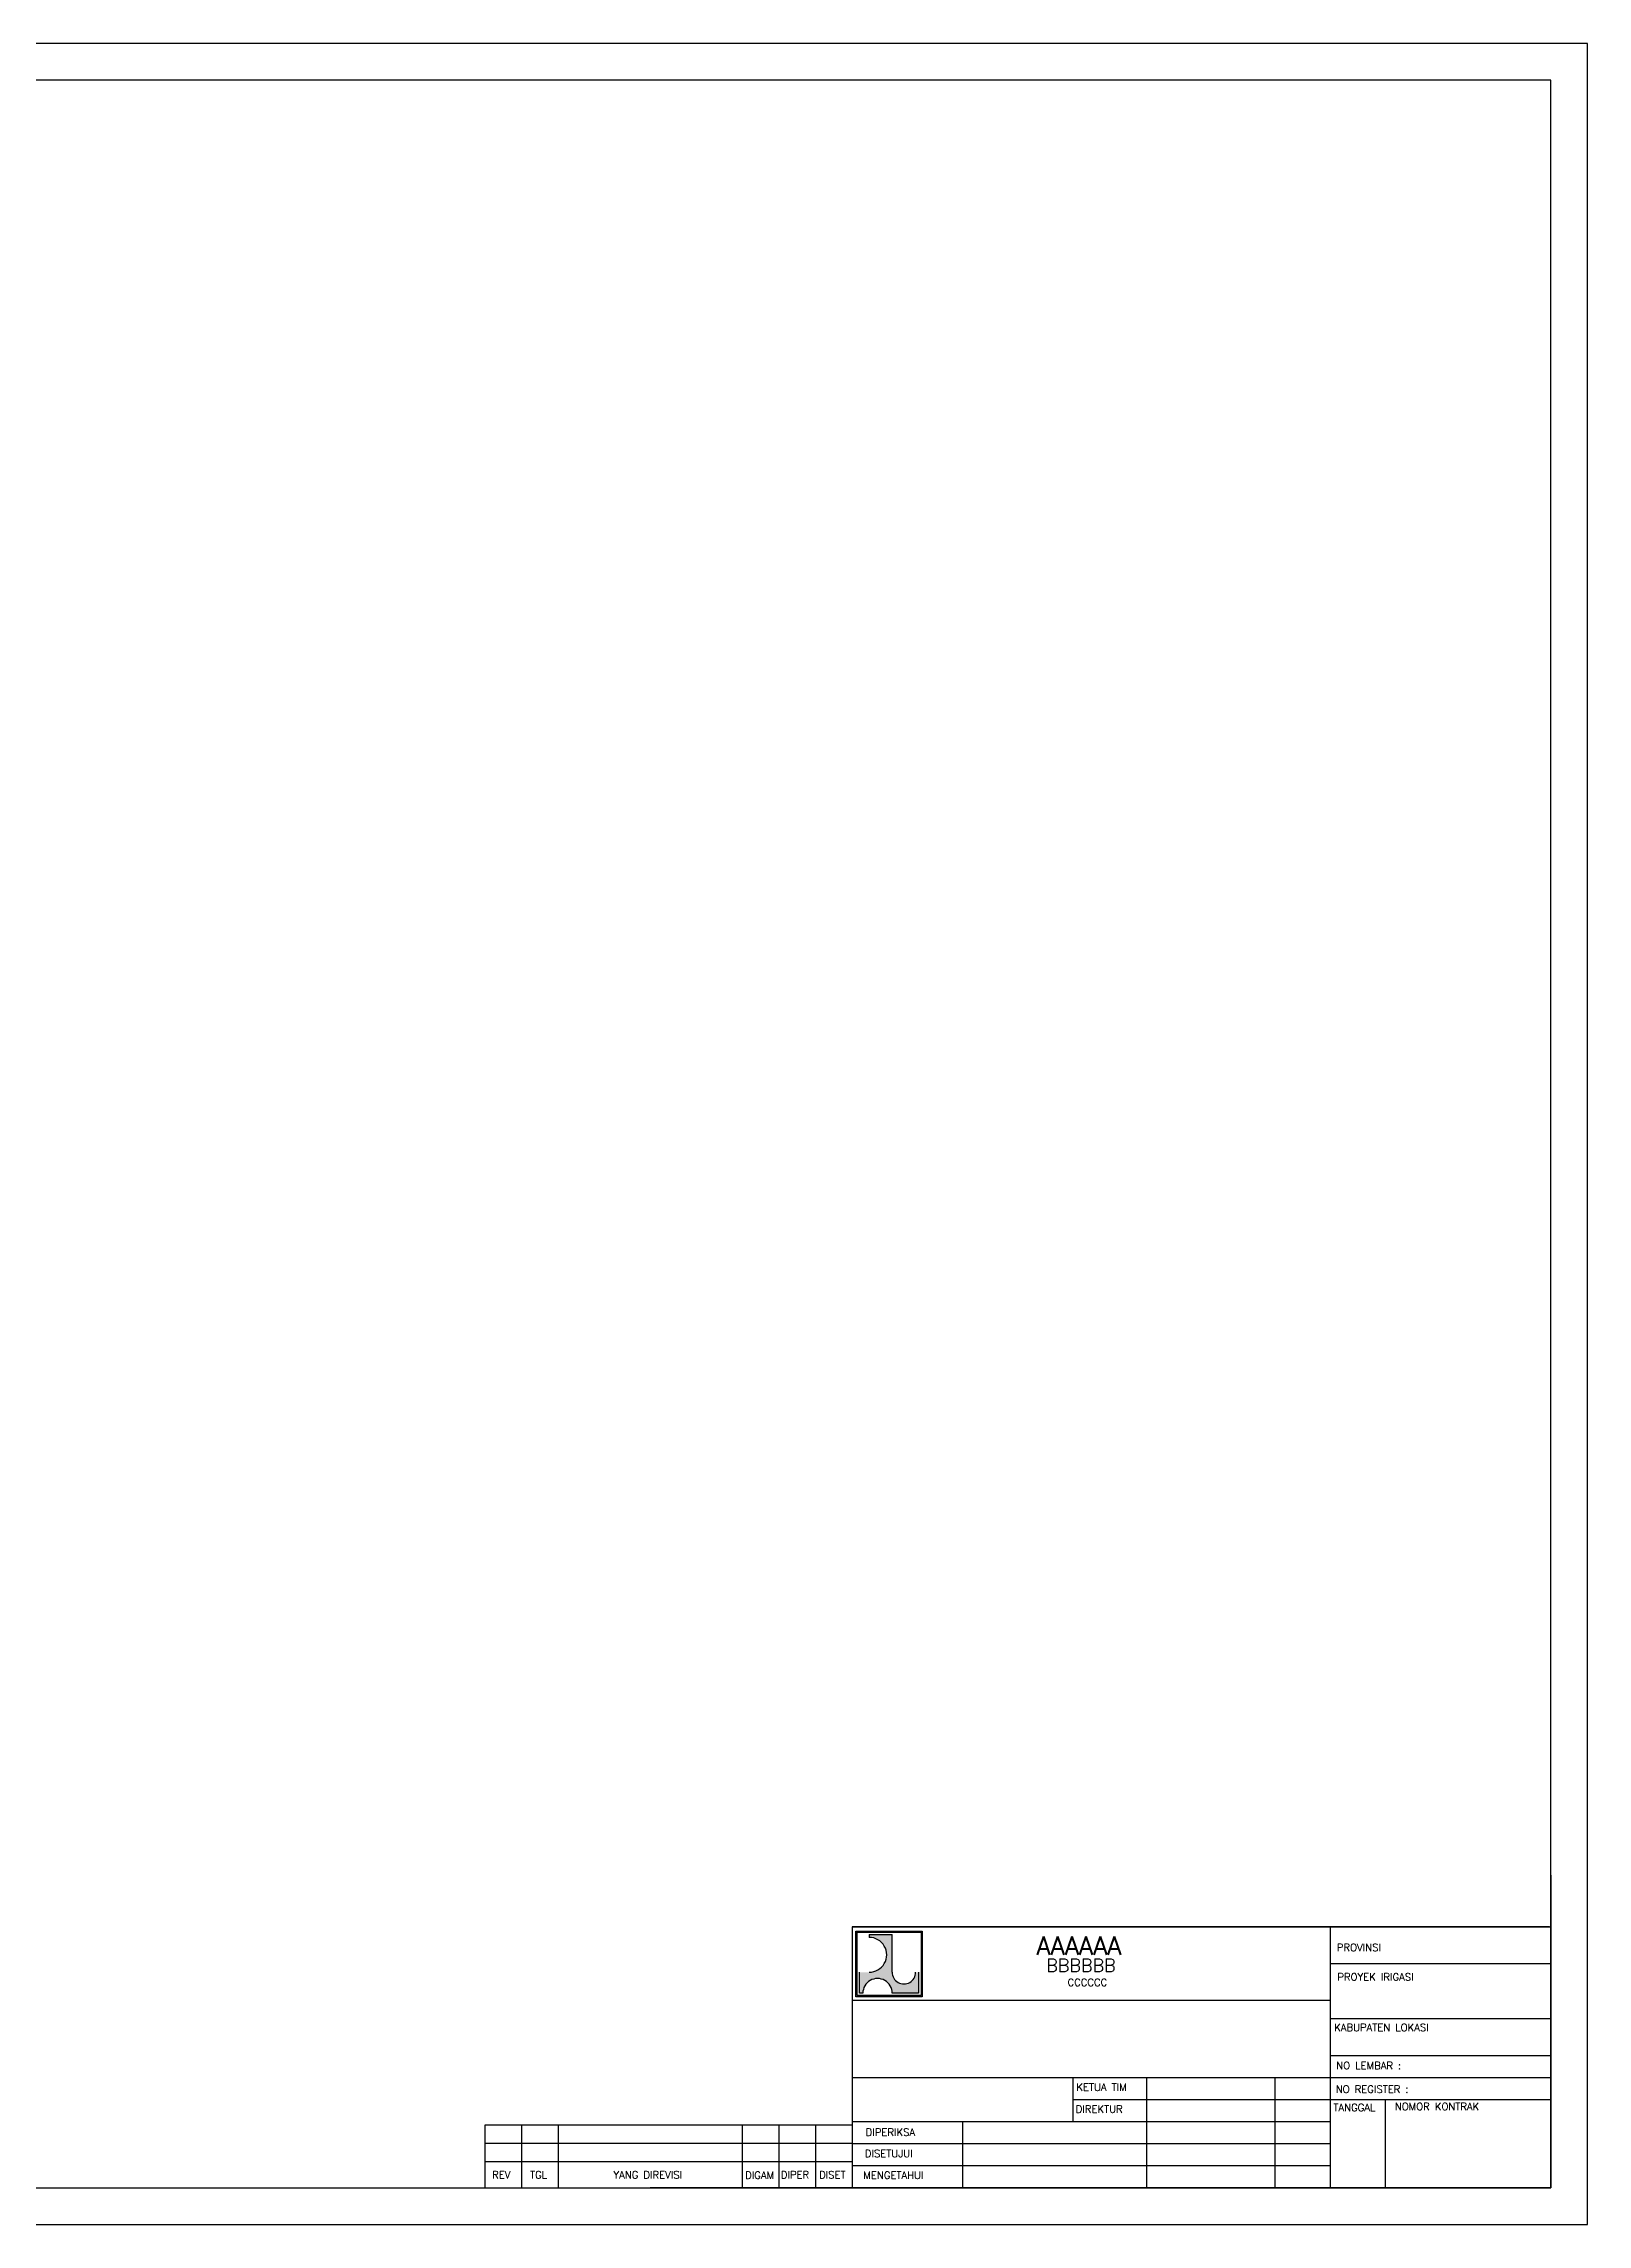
# Model space of a CAD drawing. Header units: metres. Extents: x -50 to 790, y -10 to 583.
# Drawn here: x 370 to 790, y -10 to 583 of the extents above; entities that cross this region are included whole.
import ezdxf

# ---------------------------------------------------------------- set-up
doc = ezdxf.new("R2010")
doc.units = ezdxf.units.M
doc.header["$MEASUREMENT"] = 0
doc.layers.get('0').update_dxf_attribs({"linetype": 'CONTINUOUS'})
doc.layers.add('KOP', color=7, linetype='CONTINUOUS')
doc.styles.add('F20', font='Simplex.shx', dxfattribs={"height": 2})
doc.styles.add('F35', font='Simplex.shx', dxfattribs={"height": 3.5})
doc.styles.add('F50', font='Simplex.shx', dxfattribs={"height": 5})

msp = doc.modelspace()

# ---------------------------------------------------------------- hatches: boundary and pattern name
h = msp.add_hatch(color=3)
h.paths.add_polyline_path([(609.101867729257, 69.78580137875225), (591.0441226588823, 69.78580137875225), (591.0441226588823, 51.898754672422), (609.101867729257, 51.898754672422)])
h.paths.add_polyline_path([(591.338567929793, 52.23772543995658), (591.338567929793, 69.49389265118738), (608.7707055568914, 69.49389265118738), (608.7707055568914, 52.23772543995658)], flags=16)
edge = h.paths.add_edge_path(flags=0)
edge.add_line((608.1100442707024, 52.89838673122694), (600.9077156399442, 52.89838673122694))
edge.add_ellipse((596.9185440089974, 52.90903663988688), major_axis=(2.820780363398898, 2.820780363398898), ratio=0.9999999999999934, start_angle=314.8470375744171, end_angle=495.1529624255826)
edge.add_line((592.9293723780506, 52.89838673122694), (591.9992292159938, 52.89838673122694))
edge.add_line((591.9992292159938, 52.89838673122694), (591.9992292159938, 58.61548124068952))
edge.add_line((591.9992292159938, 58.61548124068952), (594.6655009931576, 58.61548124068952))
edge.add_ellipse((594.6655009931576, 63.35752494596431), major_axis=(-3.353131261170752, 3.353131261170752), ratio=0.9999999999999983, start_angle=134.9999999999999, end_angle=314.9999999999999)
edge.add_line((594.6655009931576, 68.09956865123912), (594.6655009931576, 68.83323137393343))
edge.add_line((594.6655009931576, 68.83323137393343), (600.8912580457106, 68.83323137393343))
edge.add_line((600.8912580457106, 68.83323137393343), (600.8912580457106, 58.58341825755663))
edge.add_ellipse((604.0928691696822, 58.61548124053799), major_axis=(2.263994459030571, 2.263994459030571), ratio=0.9999999999991376, start_angle=135.5737774266452, end_angle=315.0000000026869)
edge.add_line((607.2946408392453, 58.61548124068952), (608.1100442707024, 58.61548124068952))
edge.add_line((608.1100442707024, 58.61548124068952), (608.1100442707024, 52.89838673122694))
h = msp.add_hatch(color=3)
edge = h.paths.add_edge_path()
edge.add_line((600.8912580457106, 68.83323137393343), (594.6655009931576, 68.83323137393343))
edge.add_line((594.6655009931576, 68.83323137393343), (594.6655009931576, 68.09956865123912))
edge.add_ellipse((594.6655009931576, 63.35752494596431), major_axis=(-3.353131261170759, 3.353131261170758), ratio=0.9999999999999979, start_angle=134.9999999999999, end_angle=314.99999999999994, ccw=False)
edge.add_line((594.6655009931576, 58.61548124068952), (591.9992292159938, 58.61548124068952))
edge.add_line((591.9992292159938, 58.61548124068952), (591.9992292159938, 52.89838673122694))
edge.add_line((591.9992292159938, 52.89838673122694), (592.9293723780506, 52.89838673122694))
edge.add_ellipse((596.9185440089974, 52.90903663988688), major_axis=(-2.820780363398898, 2.820780363398898), ratio=0.9999999999999934, start_angle=-135.1529624255826, end_angle=45.15296242558293, ccw=False)
edge.add_line((600.9077156399442, 52.89838673122694), (608.1100442707024, 52.89838673122694))
edge.add_line((608.1100442707024, 52.89838673122694), (608.1100442707024, 58.61548124068952))
edge.add_line((608.1100442707024, 58.61548124068952), (607.2946408392453, 58.61548124068952))
edge.add_ellipse((604.0928691696646, 58.61548124435679), major_axis=(2.263994459042317, 2.263994459042318), ratio=0.9999999999997576, start_angle=134.426222510409, end_angle=314.999999934367, ccw=False)
edge.add_line((600.8912580457106, 58.64754423085388), (600.8912580457106, 68.83323137393343))

# ---------------------------------------------------------------- linework, layer by layer
at = {"color": 1}
msp.add_line((779.7188160229325, 70.99999999999999), (590.0533733397069, 70.99999999999999), dxfattribs=at)
at = {"color": 3}
for p, q in [((591.0441226588823, 69.78580137875225), (609.101867729257, 69.78580137875225)), ((591.0441226588823, 51.898754672422), (591.0441226588823, 69.78580137875225)), ((591.338567929793, 69.49389265118738), (608.7707055568914, 69.49389265118738)), ((591.338567929793, 52.23772543995658), (591.338567929793, 69.49389265118738)), ((594.6655009936466, 68.83323136950965), (594.6655009936466, 68.09956864988871)), ((594.6655009931576, 68.83323137393343), (600.8912580457106, 68.83323137393343)), ((600.8912580460832, 58.58341825862765), (600.8912580460832, 68.83323136950965)), ((608.7707055568914, 69.49389265118738), (608.7707055568914, 52.23772543995658)), ((609.101867729257, 69.78580137875225), (609.101867729257, 51.898754672422)), ((591.9992292159938, 52.89838673122694), (591.9992292159938, 58.61548124068952)), ((608.1100442707024, 58.61548124068952), (608.1100442707024, 52.89838673122694)), ((609.101867729257, 51.898754672422), (591.0441226588823, 51.898754672422)), ((608.7707055568914, 52.23772543995658), (591.338567929793, 52.23772543995658)), ((592.9293723780506, 52.89838673122694), (591.9992292159938, 52.89838673122694)), ((608.1100442707024, 52.89838673122694), (600.9077156399442, 52.89838673122694))]:
    msp.add_line(p, q, dxfattribs=at)
at = {"color": 2}
msp.add_lwpolyline([(-49.93939650062202, -9.987879300124291), (790.0412526398313, -9.987879300124291), (790.0412526398313, 583.2921511272625), (-49.93939650062202, 583.2921511272625)], close=True, dxfattribs=at)
at = {"color": 6}
msp.add_lwpolyline([(0, 0), (780.0533733397069, 0), (780.0533733397069, 573.3042718271382), (0, 573.3042718271382)], close=True, dxfattribs=at)
at = {"color": 5}
for points in [[(590.0533733397069, 71), (780.0533733397069, 71)], [(590.0533733397069, 71), (590.0533733397069, 0)]]:
    msp.add_lwpolyline(points, dxfattribs=at)
at = {"color": 4}
for points in [[(720.0533733397069, 71), (720.0533733397069, 0)], [(590.0533733397069, 51), (720.0533733397069, 51)], [(590.0533733397069, 30), (720.0533733397069, 30)]]:
    msp.add_lwpolyline(points, dxfattribs=at)
at = {"color": 1}
for points in [[(780.0533733397069, 71), (780.0533733397069, 0)], [(579.7188160229325, 0), (780.0533733397069, 0)]]:
    msp.add_lwpolyline(points, dxfattribs=at)
at = {"color": 3}
for points in [[(720.0533733397069, 61), (780.0533733397069, 61)], [(720.0533733397069, 46), (780.0533733397069, 46)], [(720.0533733397069, 36), (780.0533733397069, 36)], [(650.0533733397069, 30), (650.0533733397069, 18)], [(670.0533733397069, 30), (670.0533733397069, 0)], [(705.0533733397069, 30), (705.0533733397069, 0)], [(720.0533733397069, 30), (780.0533733397069, 30)], [(650.0533733397069, 24), (780.0533733397069, 24)], [(735.0533733397069, 24), (735.0533733397069, 0)], [(590.0533733397069, 18), (720.0533733397069, 18)], [(620.0533733397069, 18), (620.0533733397069, 0)], [(590.0533733397069, 11.99999999999999), (720.0533733397069, 11.99999999999999)], [(590.0533733397069, 6), (720.0533733397069, 6)]]:
    msp.add_lwpolyline(points, dxfattribs=at)
for centre, major_axis, ratio, start_param, end_param in [((594.6655009936466, 63.3575249439387), (-3.353131262124677, 3.353131262124677), 0.9999999999999912, 2.35619449019234, 5.497787143782134), ((596.9185440097541, 52.90903663979131), (-2.820780363950464, 2.820780363950464), 0.9999999999999998, 3.924321118983262, 7.071253168581014), ((604.0928691710751, 58.61548123780241), (-2.263994459341034, 2.263994459341035), 0.9999999999999651, 0.7853981633974656, 3.926990816987259)]:
    msp.add_ellipse(centre, major_axis=major_axis, ratio=ratio, start_param=start_param, end_param=end_param, dxfattribs=at)
at = {"layer": 'KOP', "color": 5}
msp.add_line((780.0533733397069, 85), (780.0533733397069, 0), dxfattribs=at)
at = {"layer": 'KOP', "color": 4}
for p, q in [((590.0533733397069, 16.99999999906867), (490.0533733397069, 16.99999999906867)), ((490.0533733397069, 16.99999999906867), (490.0533733397069, -7.105427357601002e-15)), ((780.0533733397069, 0), (535.0533733397069, 0))]:
    msp.add_line(p, q, dxfattribs=at)
at = {"layer": 'KOP', "color": 3}
for p, q in [((590.0533733397069, 11.99999999906867), (490.0533733397069, 11.99999999906867)), ((500.0533733397069, 16.99999999906867), (500.0533733397069, -7.105427357601002e-15)), ((510.0533733397069, 16.99999999906867), (510.0533733397069, -7.105427357601002e-15)), ((560.0533733397069, 16.99999999906867), (560.0533733397069, -7.105427357601002e-15)), ((570.0533733397069, 16.99999999906867), (570.0533733397069, -7.105427357601002e-15)), ((580.0533733397069, 16.99999999906867), (580.0533733397069, -7.105427357601002e-15)), ((590.0533733397069, 6.99999999906867), (490.0533733397069, 6.99999999906867))]:
    msp.add_line(p, q, dxfattribs=at)

# ---------------------------------------------------------------- texts
at = {"layer": 'KOP', "color": 5, "style": 'F50'}
msp.add_text('AAAAAA', height=5, dxfattribs=at).set_placement((640.1050293328719, 63.31114772297155))
at = {"layer": 'KOP', "color": 2, "style": 'F20'}
for s, p in [('PROVINSI', (721.8765166495346, 64.34991853204521)), ('CCCCCC', (648.6102469583558, 54.8526704921703)), ('PROYEK IRIGASI', (722.0226650534473, 56.3177299472634)), ('KABUPATEN LOKASI', (721.1566845115027, 42.58999149036005)), ('NO LEMBAR :', (721.7330967585814, 32.22116753141951)), ('KETUA TIM', (651.0160681107733, 26.36263588056864)), ('NO REGISTER :', (721.5869483546677, 25.79541733129441)), ('DIREKTUR', (650.8391633349779, 20.39144265421192)), ('TANGGAL', (720.9528267629331, 20.7776549626756)), ('NOMOR KONTRAK', (737.6520087862929, 21.07896552904641)), ('DIPERIKSA', (593.6862730562957, 14.06886314403258)), ('DISETUJUI', (593.4750011404544, 8.28433493645392)), ('REV', (492.0724879514434, 2.508409199304872)), ('TGL', (502.3846337536853, 2.474302787299415)), ('YANG DIREVISI', (525.0834812555931, 2.474302787299415)), ('DIGAM', (560.9034092407941, 2.405251623739791)), ('DIPER', (570.6265074019335, 2.508409199304872)), ('DISET', (581.0192345509683, 2.474302787299415)), ('MENGETAHUI', (593.0606428476541, 2.373181316256964))]:
    msp.add_text(s, height=2, dxfattribs=at).set_placement(p)
at = {"layer": 'KOP', "color": 4, "style": 'F35'}
msp.add_text('BBBBBB', height=3.5, dxfattribs=at).set_placement((642.8013051176633, 58.72768290601384))

doc.saveas('drawing.dxf')
